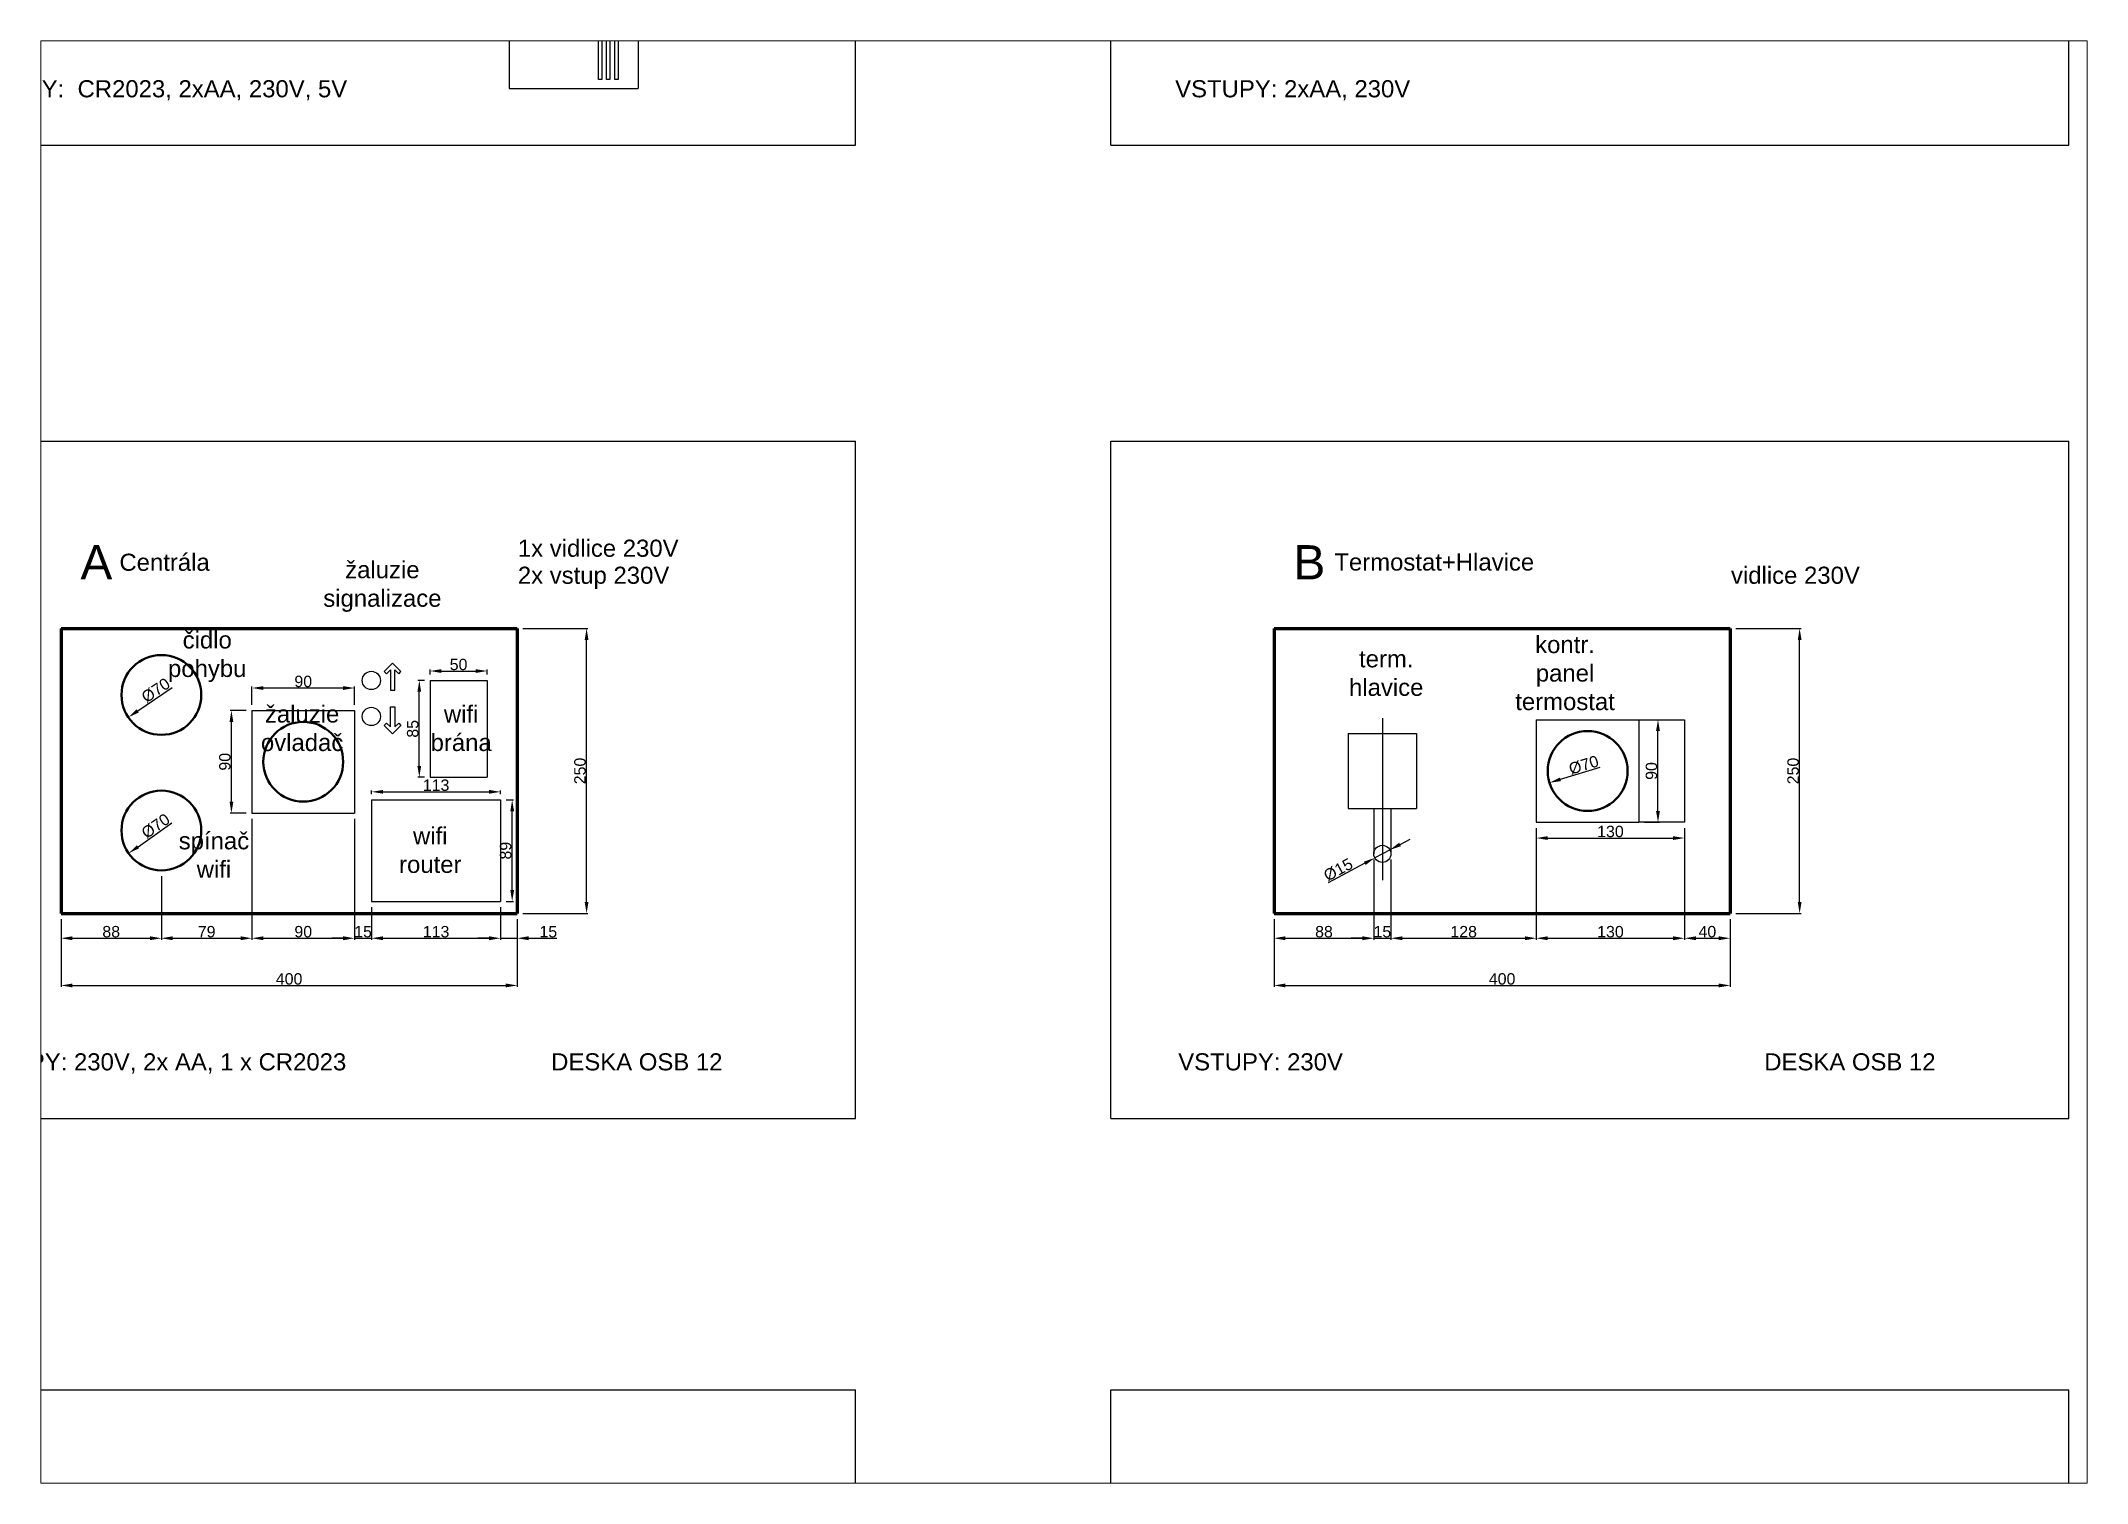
# Paper-space layout 'Rozvržení1' of a CAD drawing. Header units: millimetres. Extents: x -19 to 276, y -6 to 201.
# The model-space entities are those that its viewports show. They can reach past a viewport. Long polylines and large blocks are cut down to what shows.
import ezdxf

# ---------------------------------------------------------------- set-up
doc = ezdxf.new("R2010")
doc.units = ezdxf.units.MM
doc.linetypes.add('PHANTOMX2', pattern=[127, 63.5, -12.7, 12.7, -12.7, 12.7, -12.7])
for name, color, linetype in [('koty', 30, 'Continuous'), ('osa', 1, 'PHANTOMX2'), ('popis', 2, 'Continuous')]:
    doc.layers.add(name, color=color, linetype=linetype)
doc.layers.add('netisk', color=6, linetype='Continuous', plot=False)
for name, color, linetype, lineweight in [('osb deska', 36, 'Continuous', 100), ('otvory', 7, 'Continuous', 50), ('signalizace', 3, 'Continuous', 25)]:
    doc.layers.add(name, color=color, linetype=linetype, lineweight=lineweight)
doc.styles.get("Standard").update_dxf_attribs({"font": 'arial.ttf'})
doc.dimstyles.new('ISO-25', dxfattribs={"dimtxt": 10, "dimasz": 10, "dimexe": 1.25, "dimexo": 5, "dimtad": 1, "dimdec": 0, "dimtxsty": 'Standard', "dimcen": 2.5, "dimadec": 0, "dimazin": 0, "dimtfac": 1, "dimtmove": 0, "dimatfit": 3, "dimfxl": 0, "dimarcsym": 0})

# ---------------------------------------------------------------- blocks, each defined once
blk = doc.blocks.new('*D5')
at = {"layer": 'Defpoints', "color": 0}
for p in [(46762.9, 5049.9), (46823.8, 5049.9), (46762.9, 4799.9)]:
    blk.add_point(p, dxfattribs=at)
at = {"layer": 'koty', "color": 0, "lineweight": -2}
for p, q in [((46767.9, 5049.9), (46825.1, 5049.9)), ((46823.8, 4809.9), (46823.8, 5039.9)), ((46767.9, 4799.9), (46825.1, 4799.9))]:
    blk.add_line(p, q, dxfattribs=at)
at = {"layer": 'koty', "color": 0}
for points in [[(46825.5, 5039.9), (46822.2, 5039.9), (46823.8, 5049.9)], [(46822.2, 4809.9), (46825.5, 4809.9), (46823.8, 4799.9)]]:
    blk.add_solid(points, dxfattribs=at)
at = {"layer": 'koty', "color": 0, "insert": (46818.1, 4924.9), "char_height": 10, "attachment_point": 5, "rotation": 90}
blk.add_mtext('250', dxfattribs=at)
blk = doc.blocks.new('*D6')
at = {"layer": 'Defpoints', "color": 0}
for p in [(46362.9, 4799.9), (46762.9, 4799.9), (46762.9, 4736.8)]:
    blk.add_point(p, dxfattribs=at)
at = {"layer": 'koty', "color": 0, "lineweight": -2}
for p, q in [((46362.9, 4794.9), (46362.9, 4735.5)), ((46762.9, 4794.9), (46762.9, 4735.5)), ((46372.9, 4736.8), (46752.9, 4736.8))]:
    blk.add_line(p, q, dxfattribs=at)
at = {"layer": 'koty', "color": 0}
for points in [[(46372.9, 4738.5), (46372.9, 4735.1), (46362.9, 4736.8)], [(46752.9, 4735.1), (46752.9, 4738.5), (46762.9, 4736.8)]]:
    blk.add_solid(points, dxfattribs=at)
at = {"layer": 'koty', "color": 0, "insert": (46562.9, 4742.5), "char_height": 10, "attachment_point": 5}
blk.add_mtext('400', dxfattribs=at)
blk = doc.blocks.new('*D7')
at = {"layer": 'Defpoints', "color": 0}
for p in [(45699.2, 5049.9), (45760.1, 5049.9), (45699.2, 4799.9)]:
    blk.add_point(p, dxfattribs=at)
at = {"layer": 'koty', "color": 0, "lineweight": -2}
for p, q in [((45704.2, 5049.9), (45761.3, 5049.9)), ((45760.1, 4809.9), (45760.1, 5039.9)), ((45704.2, 4799.9), (45761.3, 4799.9))]:
    blk.add_line(p, q, dxfattribs=at)
at = {"layer": 'koty', "color": 0}
for points in [[(45761.7, 5039.9), (45758.4, 5039.9), (45760.1, 5049.9)], [(45758.4, 4809.9), (45761.7, 4809.9), (45760.1, 4799.9)]]:
    blk.add_solid(points, dxfattribs=at)
at = {"layer": 'koty', "color": 0, "insert": (45754.3, 4924.9), "char_height": 10, "attachment_point": 5, "rotation": 90}
blk.add_mtext('250', dxfattribs=at)
blk = doc.blocks.new('*D8')
at = {"layer": 'Defpoints', "color": 0}
for p in [(45299.2, 4799.9), (45699.2, 4799.9), (45699.2, 4736.8)]:
    blk.add_point(p, dxfattribs=at)
at = {"layer": 'koty', "color": 0, "lineweight": -2}
for p, q in [((45299.2, 4794.9), (45299.2, 4735.5)), ((45699.2, 4794.9), (45699.2, 4735.5)), ((45309.2, 4736.8), (45689.2, 4736.8))]:
    blk.add_line(p, q, dxfattribs=at)
at = {"layer": 'koty', "color": 0}
for points in [[(45309.2, 4738.5), (45309.2, 4735.1), (45299.2, 4736.8)], [(45689.2, 4735.1), (45689.2, 4738.5), (45699.2, 4736.8)]]:
    blk.add_solid(points, dxfattribs=at)
at = {"layer": 'koty', "color": 0, "insert": (45499.2, 4742.5), "char_height": 10, "attachment_point": 5}
blk.add_mtext('400', dxfattribs=at)
blk = doc.blocks.new('*D9')
at = {"layer": 'Defpoints', "color": 0}
for p in [(45416.1, 5011.2), (45358.2, 4972)]:
    blk.add_point(p, dxfattribs=at)
at = {"layer": 'koty', "color": 0, "lineweight": -2}
blk.add_line((45366.5, 4977.6), (45396.6, 4998), dxfattribs=at)
at = {"layer": 'koty', "color": 0}
blk.add_solid([(45365.5, 4979), (45367.4, 4976.2), (45358.2, 4972)], dxfattribs=at)
at = {"layer": 'koty', "color": 0, "insert": (45382.3, 4995.6), "char_height": 10, "attachment_point": 5, "rotation": 34.1399}
blk.add_mtext('%%c70', dxfattribs=at)
blk = doc.blocks.new('*D10')
at = {"layer": 'Defpoints', "color": 0}
for p in [(45415.9, 4892.8), (45358.5, 4852.7)]:
    blk.add_point(p, dxfattribs=at)
at = {"layer": 'koty', "color": 0, "lineweight": -2}
blk.add_line((45366.7, 4858.4), (45396.5, 4879.3), dxfattribs=at)
at = {"layer": 'koty', "color": 0}
blk.add_solid([(45365.7, 4859.8), (45367.6, 4857.1), (45358.5, 4852.7)], dxfattribs=at)
at = {"layer": 'koty', "color": 0, "insert": (45382.2, 4876.6), "char_height": 10, "attachment_point": 5, "rotation": 34.9421}
blk.add_mtext('%%c70', dxfattribs=at)
blk = doc.blocks.new('*D12')
at = {"layer": 'Defpoints', "color": 0}
for p in [(46671.4, 4935.1), (46604.5, 4914.6)]:
    blk.add_point(p, dxfattribs=at)
at = {"layer": 'koty', "color": 0, "lineweight": -2}
blk.add_line((46614, 4917.6), (46648.9, 4928.2), dxfattribs=at)
at = {"layer": 'koty', "color": 0}
blk.add_solid([(46613.6, 4919.2), (46614.5, 4916), (46604.5, 4914.6)], dxfattribs=at)
at = {"layer": 'koty', "color": 0, "insert": (46634.5, 4930.1), "char_height": 10, "attachment_point": 5, "rotation": 16.9992}
blk.add_mtext('%%c70', dxfattribs=at)
blk = doc.blocks.new('*D13')
at = {"layer": 'Defpoints', "color": 0}
for p in [(46451.3, 4848.7), (46464.6, 4855.8)]:
    blk.add_point(p, dxfattribs=at)
at = {"layer": 'koty', "color": 0, "lineweight": -2}
for p, q in [((46473.4, 4860.5), (46482.2, 4865.2)), ((46464.6, 4855.8), (46451.3, 4848.7)), ((46442.5, 4844), (46410.3, 4826.7))]:
    blk.add_line(p, q, dxfattribs=at)
at = {"layer": 'koty', "color": 0}
for points in [[(46443.3, 4842.5), (46441.7, 4845.4), (46451.3, 4848.7)], [(46472.6, 4862), (46474.2, 4859), (46464.6, 4855.8)]]:
    blk.add_solid(points, dxfattribs=at)
at = {"layer": 'koty', "color": 0, "insert": (46419.2, 4838.3), "char_height": 10, "attachment_point": 5, "rotation": 28.1973}
blk.add_mtext('%%c15', dxfattribs=at)
blk = doc.blocks.new('*D14')
at = {"layer": 'Defpoints', "color": 0}
for p in [(45556.6, 4997.7), (45466.6, 4978), (45556.6, 4978)]:
    blk.add_point(p, dxfattribs=at)
at = {"layer": 'koty', "color": 0, "lineweight": -2}
for p, q in [((45466.6, 4983), (45466.6, 4998.9)), ((45476.6, 4997.7), (45546.6, 4997.7)), ((45556.6, 4983), (45556.6, 4998.9))]:
    blk.add_line(p, q, dxfattribs=at)
at = {"layer": 'koty', "color": 0}
for points in [[(45476.6, 4999.3), (45476.6, 4996), (45466.6, 4997.7)], [(45546.6, 4996), (45546.6, 4999.3), (45556.6, 4997.7)]]:
    blk.add_solid(points, dxfattribs=at)
at = {"layer": 'koty', "color": 0, "insert": (45511.6, 5003.4), "char_height": 10, "attachment_point": 5}
blk.add_mtext('90', dxfattribs=at)
blk = doc.blocks.new('*D15')
at = {"layer": 'Defpoints', "color": 0}
for p in [(45448.6, 4978), (45466.6, 4978), (45466.6, 4888)]:
    blk.add_point(p, dxfattribs=at)
at = {"layer": 'koty', "color": 0, "lineweight": -2}
for p, q in [((45461.6, 4978), (45447.4, 4978)), ((45448.6, 4898), (45448.6, 4968)), ((45461.6, 4888), (45447.4, 4888))]:
    blk.add_line(p, q, dxfattribs=at)
at = {"layer": 'koty', "color": 0}
for points in [[(45450.3, 4968), (45447, 4968), (45448.6, 4978)], [(45447, 4898), (45450.3, 4898), (45448.6, 4888)]]:
    blk.add_solid(points, dxfattribs=at)
at = {"layer": 'koty', "color": 0, "insert": (45442.9, 4933), "char_height": 10, "attachment_point": 5, "rotation": 90}
blk.add_mtext('90', dxfattribs=at)
blk = doc.blocks.new('*D16')
at = {"layer": 'Defpoints', "color": 0}
for p in [(45672.8, 5012.6), (45622.8, 5004.4), (45672.8, 5004.4)]:
    blk.add_point(p, dxfattribs=at)
at = {"layer": 'koty', "color": 0, "lineweight": -2}
for p, q in [((45622.8, 5009.4), (45622.8, 5013.8)), ((45632.8, 5012.6), (45662.8, 5012.6)), ((45672.8, 5009.4), (45672.8, 5013.8))]:
    blk.add_line(p, q, dxfattribs=at)
at = {"layer": 'koty', "color": 0}
for points in [[(45632.8, 5014.2), (45632.8, 5010.9), (45622.8, 5012.6)], [(45662.8, 5010.9), (45662.8, 5014.2), (45672.8, 5012.6)]]:
    blk.add_solid(points, dxfattribs=at)
at = {"layer": 'koty', "color": 0, "insert": (45647.8, 5018.3), "char_height": 10, "attachment_point": 5}
blk.add_mtext('50', dxfattribs=at)
blk = doc.blocks.new('*D17')
at = {"layer": 'Defpoints', "color": 0}
for p in [(45613.4, 5004.4), (45622.8, 5004.4), (45622.8, 4919.4)]:
    blk.add_point(p, dxfattribs=at)
at = {"layer": 'koty', "color": 0, "lineweight": -2}
for p, q in [((45617.8, 5004.4), (45612.1, 5004.4)), ((45613.4, 4929.4), (45613.4, 4994.4)), ((45617.8, 4919.4), (45612.1, 4919.4))]:
    blk.add_line(p, q, dxfattribs=at)
at = {"layer": 'koty', "color": 0}
for points in [[(45615, 4994.4), (45611.7, 4994.4), (45613.4, 5004.4)], [(45611.7, 4929.4), (45615, 4929.4), (45613.4, 4919.4)]]:
    blk.add_solid(points, dxfattribs=at)
at = {"layer": 'koty', "color": 0, "insert": (45607.6, 4961.9), "char_height": 10, "attachment_point": 5, "rotation": 90}
blk.add_mtext('85', dxfattribs=at)
blk = doc.blocks.new('*D18')
at = {"layer": 'Defpoints', "color": 0}
for p in [(45684.6, 4899.5), (45694.8, 4899.5), (45684.6, 4810.5)]:
    blk.add_point(p, dxfattribs=at)
at = {"layer": 'koty', "color": 0, "lineweight": -2}
for p, q in [((45689.6, 4899.5), (45696.1, 4899.5)), ((45694.8, 4820.5), (45694.8, 4889.5)), ((45689.6, 4810.5), (45696.1, 4810.5))]:
    blk.add_line(p, q, dxfattribs=at)
at = {"layer": 'koty', "color": 0}
for points in [[(45696.5, 4889.5), (45693.2, 4889.5), (45694.8, 4899.5)], [(45693.2, 4820.5), (45696.5, 4820.5), (45694.8, 4810.5)]]:
    blk.add_solid(points, dxfattribs=at)
at = {"layer": 'koty', "color": 0, "insert": (45689.1, 4855), "char_height": 10, "attachment_point": 5, "rotation": 90}
blk.add_mtext('89', dxfattribs=at)
blk = doc.blocks.new('*D19')
at = {"layer": 'Defpoints', "color": 0}
for p in [(45571.6, 4899.5), (45684.6, 4906.6), (45684.6, 4899.5)]:
    blk.add_point(p, dxfattribs=at)
at = {"layer": 'koty', "color": 0, "lineweight": -2}
for p, q in [((45571.6, 4904.5), (45571.6, 4907.9)), ((45581.6, 4906.6), (45674.6, 4906.6)), ((45684.6, 4904.5), (45684.6, 4907.9))]:
    blk.add_line(p, q, dxfattribs=at)
at = {"layer": 'koty', "color": 0}
for points in [[(45581.6, 4908.3), (45581.6, 4905), (45571.6, 4906.6)], [(45674.6, 4905), (45674.6, 4908.3), (45684.6, 4906.6)]]:
    blk.add_solid(points, dxfattribs=at)
at = {"layer": 'koty', "color": 0, "insert": (45628.1, 4912.4), "char_height": 10, "attachment_point": 5}
blk.add_mtext('113', dxfattribs=at)
blk = doc.blocks.new('*D20')
at = {"layer": 'Defpoints', "color": 0}
for p in [(46592.9, 4879.9), (46722.9, 4879.9), (46722.9, 4866.1)]:
    blk.add_point(p, dxfattribs=at)
at = {"layer": 'koty', "color": 0, "lineweight": -2}
for p, q in [((46592.9, 4874.9), (46592.9, 4864.8)), ((46602.9, 4866.1), (46712.9, 4866.1)), ((46722.9, 4874.9), (46722.9, 4864.8))]:
    blk.add_line(p, q, dxfattribs=at)
at = {"layer": 'koty', "color": 0}
for points in [[(46602.9, 4867.7), (46602.9, 4864.4), (46592.9, 4866.1)], [(46712.9, 4864.4), (46712.9, 4867.7), (46722.9, 4866.1)]]:
    blk.add_solid(points, dxfattribs=at)
at = {"layer": 'koty', "color": 0, "insert": (46657.9, 4871.8), "char_height": 10, "attachment_point": 5}
blk.add_mtext('130', dxfattribs=at)
blk = doc.blocks.new('*D21')
at = {"layer": 'Defpoints', "color": 0}
for p in [(46682.9, 4969.9), (46699.6, 4969.9), (46682.9, 4879.9)]:
    blk.add_point(p, dxfattribs=at)
at = {"layer": 'koty', "color": 0, "lineweight": -2}
for p, q in [((46687.9, 4969.9), (46700.9, 4969.9)), ((46699.6, 4889.9), (46699.6, 4959.9)), ((46687.9, 4879.9), (46700.9, 4879.9))]:
    blk.add_line(p, q, dxfattribs=at)
at = {"layer": 'koty', "color": 0}
for points in [[(46701.3, 4959.9), (46697.9, 4959.9), (46699.6, 4969.9)], [(46697.9, 4889.9), (46701.3, 4889.9), (46699.6, 4879.9)]]:
    blk.add_solid(points, dxfattribs=at)
at = {"layer": 'koty', "color": 0, "insert": (46693.9, 4924.9), "char_height": 10, "attachment_point": 5, "rotation": 90}
blk.add_mtext('90', dxfattribs=at)
blk = doc.blocks.new('*D30')
at = {"layer": 'Defpoints', "color": 0}
for p in [(45387.2, 4837.7), (45299.2, 4799.9), (45387.2, 4778.2)]:
    blk.add_point(p, dxfattribs=at)
at = {"layer": 'koty', "color": 0, "lineweight": -2}
for p, q in [((45387.2, 4832.7), (45387.2, 4776.9)), ((45299.2, 4794.9), (45299.2, 4776.9)), ((45309.2, 4778.2), (45377.2, 4778.2))]:
    blk.add_line(p, q, dxfattribs=at)
at = {"layer": 'koty', "color": 0}
for points in [[(45309.2, 4779.9), (45309.2, 4776.5), (45299.2, 4778.2)], [(45377.2, 4776.5), (45377.2, 4779.9), (45387.2, 4778.2)]]:
    blk.add_solid(points, dxfattribs=at)
at = {"layer": 'koty', "color": 0, "insert": (45343.2, 4783.9), "char_height": 10, "attachment_point": 5}
blk.add_mtext('88', dxfattribs=at)
blk = doc.blocks.new('*D31')
at = {"layer": 'Defpoints', "color": 0}
for p in [(45466.6, 4888), (45387.2, 4837.7), (45466.6, 4778.2)]:
    blk.add_point(p, dxfattribs=at)
at = {"layer": 'koty', "color": 0, "lineweight": -2}
for p, q in [((45466.6, 4883), (45466.6, 4776.9)), ((45387.2, 4832.7), (45387.2, 4776.9)), ((45397.2, 4778.2), (45456.6, 4778.2))]:
    blk.add_line(p, q, dxfattribs=at)
at = {"layer": 'koty', "color": 0}
for points in [[(45397.2, 4779.9), (45397.2, 4776.5), (45387.2, 4778.2)], [(45456.6, 4776.5), (45456.6, 4779.9), (45466.6, 4778.2)]]:
    blk.add_solid(points, dxfattribs=at)
at = {"layer": 'koty', "color": 0, "insert": (45426.9, 4783.9), "char_height": 10, "attachment_point": 5}
blk.add_mtext('79', dxfattribs=at)
blk = doc.blocks.new('*D32')
at = {"layer": 'Defpoints', "color": 0}
for p in [(45684.6, 4810.5), (45699.2, 4799.9), (45699.2, 4778.2)]:
    blk.add_point(p, dxfattribs=at)
at = {"layer": 'koty', "color": 0, "lineweight": -2}
for p, q in [((45684.6, 4805.5), (45684.6, 4776.9)), ((45699.2, 4794.9), (45699.2, 4776.9)), ((45674.6, 4778.2), (45664.6, 4778.2)), ((45684.6, 4778.2), (45699.2, 4778.2)), ((45709.2, 4778.2), (45733.9, 4778.2))]:
    blk.add_line(p, q, dxfattribs=at)
at = {"layer": 'koty', "color": 0}
for points in [[(45674.6, 4776.5), (45674.6, 4779.9), (45684.6, 4778.2)], [(45709.2, 4779.9), (45709.2, 4776.5), (45699.2, 4778.2)]]:
    blk.add_solid(points, dxfattribs=at)
at = {"layer": 'koty', "color": 0, "insert": (45726.5, 4783.9), "char_height": 10, "attachment_point": 5}
blk.add_mtext('15', dxfattribs=at)
blk = doc.blocks.new('*D33')
at = {"layer": 'Defpoints', "color": 0}
for p in [(45571.6, 4810.5), (45684.6, 4810.5), (45684.6, 4778.2)]:
    blk.add_point(p, dxfattribs=at)
at = {"layer": 'koty', "color": 0, "lineweight": -2}
for p, q in [((45571.6, 4805.5), (45571.6, 4776.9)), ((45684.6, 4805.5), (45684.6, 4776.9)), ((45581.6, 4778.2), (45674.6, 4778.2))]:
    blk.add_line(p, q, dxfattribs=at)
at = {"layer": 'koty', "color": 0}
for points in [[(45581.6, 4779.9), (45581.6, 4776.5), (45571.6, 4778.2)], [(45674.6, 4776.5), (45674.6, 4779.9), (45684.6, 4778.2)]]:
    blk.add_solid(points, dxfattribs=at)
at = {"layer": 'koty', "color": 0, "insert": (45628.1, 4783.9), "char_height": 10, "attachment_point": 5}
blk.add_mtext('113', dxfattribs=at)
blk = doc.blocks.new('*D34')
at = {"layer": 'Defpoints', "color": 0}
for p in [(45556.6, 4888), (45571.6, 4810.5), (45571.6, 4778.2)]:
    blk.add_point(p, dxfattribs=at)
at = {"layer": 'koty', "color": 0, "lineweight": -2}
for p, q in [((45556.6, 4883), (45556.6, 4776.9)), ((45571.6, 4805.5), (45571.6, 4776.9)), ((45546.6, 4778.2), (45536.6, 4778.2)), ((45556.6, 4778.2), (45571.6, 4778.2)), ((45581.6, 4778.2), (45591.6, 4778.2))]:
    blk.add_line(p, q, dxfattribs=at)
at = {"layer": 'koty', "color": 0}
for points in [[(45546.6, 4776.5), (45546.6, 4779.9), (45556.6, 4778.2)], [(45581.6, 4779.9), (45581.6, 4776.5), (45571.6, 4778.2)]]:
    blk.add_solid(points, dxfattribs=at)
at = {"layer": 'koty', "color": 0, "insert": (45564.1, 4783.9), "char_height": 10, "attachment_point": 5}
blk.add_mtext('15', dxfattribs=at)
blk = doc.blocks.new('*D35')
at = {"layer": 'Defpoints', "color": 0}
for p in [(45466.6, 4888), (45556.6, 4888), (45556.6, 4778.2)]:
    blk.add_point(p, dxfattribs=at)
at = {"layer": 'koty', "color": 0, "lineweight": -2}
for p, q in [((45466.6, 4883), (45466.6, 4776.9)), ((45556.6, 4883), (45556.6, 4776.9)), ((45476.6, 4778.2), (45546.6, 4778.2))]:
    blk.add_line(p, q, dxfattribs=at)
at = {"layer": 'koty', "color": 0}
for points in [[(45476.6, 4779.9), (45476.6, 4776.5), (45466.6, 4778.2)], [(45546.6, 4776.5), (45546.6, 4779.9), (45556.6, 4778.2)]]:
    blk.add_solid(points, dxfattribs=at)
at = {"layer": 'koty', "color": 0, "insert": (45511.6, 4783.9), "char_height": 10, "attachment_point": 5}
blk.add_mtext('90', dxfattribs=at)
blk = doc.blocks.new('*D36')
at = {"layer": 'Defpoints', "color": 0}
for p in [(46450.4, 4852.2), (46362.9, 4799.9), (46450.4, 4778.2)]:
    blk.add_point(p, dxfattribs=at)
at = {"layer": 'koty', "color": 0, "lineweight": -2}
for p, q in [((46450.4, 4847.2), (46450.4, 4776.9)), ((46362.9, 4794.9), (46362.9, 4776.9)), ((46372.9, 4778.2), (46440.4, 4778.2))]:
    blk.add_line(p, q, dxfattribs=at)
at = {"layer": 'koty', "color": 0}
for points in [[(46372.9, 4779.9), (46372.9, 4776.5), (46362.9, 4778.2)], [(46440.4, 4776.5), (46440.4, 4779.9), (46450.4, 4778.2)]]:
    blk.add_solid(points, dxfattribs=at)
at = {"layer": 'koty', "color": 0, "insert": (46406.7, 4783.9), "char_height": 10, "attachment_point": 5}
blk.add_mtext('88', dxfattribs=at)
blk = doc.blocks.new('*D37')
at = {"layer": 'Defpoints', "color": 0}
for p in [(46450.4, 4852.2), (46465.4, 4852.2), (46465.4, 4778.2)]:
    blk.add_point(p, dxfattribs=at)
at = {"layer": 'koty', "color": 0, "lineweight": -2}
for p, q in [((46450.4, 4847.2), (46450.4, 4776.9)), ((46465.4, 4847.2), (46465.4, 4776.9)), ((46440.4, 4778.2), (46430.4, 4778.2)), ((46450.4, 4778.2), (46465.4, 4778.2)), ((46475.4, 4778.2), (46485.4, 4778.2))]:
    blk.add_line(p, q, dxfattribs=at)
at = {"layer": 'koty', "color": 0}
for points in [[(46440.4, 4776.5), (46440.4, 4779.9), (46450.4, 4778.2)], [(46475.4, 4779.9), (46475.4, 4776.5), (46465.4, 4778.2)]]:
    blk.add_solid(points, dxfattribs=at)
at = {"layer": 'koty', "color": 0, "insert": (46457.9, 4783.9), "char_height": 10, "attachment_point": 5}
blk.add_mtext('15', dxfattribs=at)
blk = doc.blocks.new('*D38')
at = {"layer": 'Defpoints', "color": 0}
for p in [(46592.9, 4879.9), (46465.4, 4852.2), (46592.9, 4778.2)]:
    blk.add_point(p, dxfattribs=at)
at = {"layer": 'koty', "color": 0, "lineweight": -2}
for p, q in [((46592.9, 4874.9), (46592.9, 4776.9)), ((46465.4, 4847.2), (46465.4, 4776.9)), ((46475.4, 4778.2), (46582.9, 4778.2))]:
    blk.add_line(p, q, dxfattribs=at)
at = {"layer": 'koty', "color": 0}
for points in [[(46475.4, 4779.9), (46475.4, 4776.5), (46465.4, 4778.2)], [(46582.9, 4776.5), (46582.9, 4779.9), (46592.9, 4778.2)]]:
    blk.add_solid(points, dxfattribs=at)
at = {"layer": 'koty', "color": 0, "insert": (46529.2, 4783.9), "char_height": 10, "attachment_point": 5}
blk.add_mtext('128', dxfattribs=at)
blk = doc.blocks.new('*D39')
at = {"layer": 'Defpoints', "color": 0}
for p in [(46592.9, 4879.9), (46722.9, 4879.9), (46722.9, 4778.2)]:
    blk.add_point(p, dxfattribs=at)
at = {"layer": 'koty', "color": 0, "lineweight": -2}
for p, q in [((46592.9, 4874.9), (46592.9, 4776.9)), ((46722.9, 4874.9), (46722.9, 4776.9)), ((46602.9, 4778.2), (46712.9, 4778.2))]:
    blk.add_line(p, q, dxfattribs=at)
at = {"layer": 'koty', "color": 0}
for points in [[(46602.9, 4779.9), (46602.9, 4776.5), (46592.9, 4778.2)], [(46712.9, 4776.5), (46712.9, 4779.9), (46722.9, 4778.2)]]:
    blk.add_solid(points, dxfattribs=at)
at = {"layer": 'koty', "color": 0, "insert": (46657.9, 4783.9), "char_height": 10, "attachment_point": 5}
blk.add_mtext('130', dxfattribs=at)
blk = doc.blocks.new('*D40')
at = {"layer": 'Defpoints', "color": 0}
for p in [(46722.9, 4879.9), (46762.9, 4799.9), (46762.9, 4778.2)]:
    blk.add_point(p, dxfattribs=at)
at = {"layer": 'koty', "color": 0, "lineweight": -2}
for p, q in [((46722.9, 4874.9), (46722.9, 4776.9)), ((46762.9, 4794.9), (46762.9, 4776.9)), ((46732.9, 4778.2), (46752.9, 4778.2))]:
    blk.add_line(p, q, dxfattribs=at)
at = {"layer": 'koty', "color": 0}
for points in [[(46732.9, 4779.9), (46732.9, 4776.5), (46722.9, 4778.2)], [(46752.9, 4776.5), (46752.9, 4779.9), (46762.9, 4778.2)]]:
    blk.add_solid(points, dxfattribs=at)
at = {"layer": 'koty', "color": 0, "insert": (46742.9, 4783.9), "char_height": 10, "attachment_point": 5}
blk.add_mtext('40', dxfattribs=at)

msp = doc.modelspace()

# ---------------------------------------------------------------- linework, layer by layer
for p, q in [((45692.2, 5612.5), (45692.2, 5523.5)), ((45805.2, 5612.5), (45805.2, 5523.5)), ((45692.2, 5523.5), (45805.2, 5523.5)), ((45622.8, 5004.4), (45622.8, 4919.4)), ((45622.8, 5004.4), (45672.8, 5004.4)), ((45672.8, 5004.4), (45672.8, 4919.4)), ((45466.6, 4978), (45466.6, 4888)), ((45466.6, 4978), (45556.6, 4978)), ((45556.6, 4978), (45556.6, 4888)), ((46427.9, 4957.7), (46427.9, 4892.1)), ((46427.9, 4957.7), (46487.9, 4957.7)), ((46487.9, 4957.7), (46487.9, 4892.1)), ((46592.9, 4969.9), (46592.9, 4879.9)), ((46592.9, 4969.9), (46682.9, 4969.9)), ((46682.9, 4969.9), (46682.9, 4879.9)), ((46682.9, 4969.9), (46722.9, 4969.9)), ((46722.9, 4969.9), (46722.9, 4879.9)), ((45622.8, 4919.4), (45672.8, 4919.4)), ((45571.6, 4899.5), (45571.6, 4810.5)), ((45571.6, 4899.5), (45684.6, 4899.5)), ((45684.6, 4899.5), (45684.6, 4810.5)), ((45466.6, 4888), (45556.6, 4888)), ((46427.9, 4892.1), (46487.9, 4892.1)), ((46450.4, 4892.1), (46450.4, 4852.2)), ((46465.4, 4892.1), (46465.4, 4852.2)), ((46592.9, 4879.9), (46682.9, 4879.9)), ((46722.9, 4879.9), (46682.9, 4879.9)), ((45571.6, 4810.5), (45684.6, 4810.5))]:
    msp.add_line(p, q)
for points in [[(45770.5, 5598.9), (45773.5, 5598.9), (45773.5, 5531.3), (45770.5, 5531.3)], [(45777.6, 5598.9), (45780.6, 5598.9), (45780.6, 5531.3), (45777.6, 5531.3)], [(45784.7, 5598.9), (45787.7, 5598.9), (45787.7, 5531.3), (45784.7, 5531.3)]]:
    msp.add_lwpolyline(points, close=True)
for centre, radius in [((45571.3, 5004.3), 8.04), ((45571.3, 4972.7), 8.04), ((46457.9, 4852.2), 7.5)]:
    msp.add_circle(centre, radius)
at = {"layer": 'netisk'}
for p, q in [((45996, 5473.7), (45996, 6067.7)), ((46219.8, 5473.7), (46219.8, 6067.7)), ((47059.8, 5473.7), (47059.8, 6067.7)), ((45156, 5473.7), (45996, 5473.7)), ((46219.8, 5473.7), (47059.8, 5473.7)), ((45156, 5214.2), (45576, 5214.2)), ((45576, 5214.2), (45996, 5214.2)), ((45996, 4620.2), (45996, 5214.2)), ((46219.8, 5214.2), (46639.8, 5214.2)), ((46219.8, 4620.2), (46219.8, 5214.2)), ((46639.8, 5214.2), (47059.8, 5214.2)), ((47059.8, 4620.2), (47059.8, 5214.2)), ((45156, 4620.2), (45576, 4620.2)), ((45576, 4620.2), (45996, 4620.2)), ((46219.8, 4620.2), (46639.8, 4620.2)), ((46639.8, 4620.2), (47059.8, 4620.2)), ((45156, 4382), (45576, 4382)), ((45576, 4382), (45996, 4382)), ((45996, 3788), (45996, 4382)), ((46219.8, 4382), (46639.8, 4382)), ((46219.8, 3788), (46219.8, 4382)), ((46639.8, 4382), (47059.8, 4382)), ((47059.8, 3788), (47059.8, 4382))]:
    msp.add_line(p, q, dxfattribs=at)
at = {"layer": 'osa'}
msp.add_line((46457.9, 4971.2), (46457.9, 4829.2), dxfattribs=at)
at = {"layer": 'osb deska'}
for p, q in [((45299.2, 5049.9), (45299.2, 4799.9)), ((45299.2, 5049.9), (45699.2, 5049.9)), ((45699.2, 5049.9), (45699.2, 4799.9)), ((46362.9, 5049.9), (46362.9, 4799.9)), ((46362.9, 5049.9), (46762.9, 5049.9)), ((46762.9, 5049.9), (46762.9, 4799.9)), ((45299.2, 4799.9), (45699.2, 4799.9)), ((46362.9, 4799.9), (46762.9, 4799.9))]:
    msp.add_line(p, q, dxfattribs=at)
at = {"layer": 'otvory'}
for centre in [(45387.2, 4991.6), (45511.6, 4933), (46637.9, 4924.9), (45387.2, 4872.7)]:
    msp.add_circle(centre, 35, dxfattribs=at)
at = {"layer": 'signalizace'}
for p, q in [((45590, 5019.4), (45582.7, 5012.1)), ((45582.7, 5012.1), (45584.6, 5010.2)), ((45588, 5013.5), (45584.6, 5010.2)), ((45588, 5013.5), (45588, 4995.7)), ((45590, 5019.4), (45597.3, 5012.1)), ((45592, 4995.7), (45592, 5013.5)), ((45592, 5013.5), (45595.4, 5010.2)), ((45595.4, 5010.2), (45597.3, 5012.1)), ((45588, 4995.7), (45592, 4995.7)), ((45588, 4963.5), (45588, 4981.3)), ((45588, 4981.3), (45592, 4981.3)), ((45592, 4981.3), (45592, 4963.5)), ((45582.7, 4964.9), (45584.6, 4966.8)), ((45590, 4957.6), (45582.7, 4964.9)), ((45588, 4963.5), (45584.6, 4966.8)), ((45590, 4957.6), (45597.3, 4964.9)), ((45592, 4963.5), (45595.4, 4966.8)), ((45595.4, 4966.8), (45597.3, 4964.9))]:
    msp.add_line(p, q, dxfattribs=at)

# ---------------------------------------------------------------- texts
at = {"layer": 'popis', "linetype": 'Continuous'}
for s, p in [('VSTUPY:  CR2023, 2xAA, 230V, 5V', (45212.4, 5515.8)), ('VSTUPY: 2xAA, 230V', (46276.2, 5515.8)), ('Centrála', (45350.4, 5100.5)), ('1x vidlice 230V', (45699.8, 5112.8)), ('Termostat+Hlavice', (46415.8, 5100.7)), ('2x vstup 230V', (45699.8, 5089.1)), ('vidlice 230V', (46763.6, 5089.1)), ('VSTUPY: 230V, 2x AA, 1 x CR2023', (45215.1, 4662.3)), ('DESKA OSB 12', (45729, 4662.3)), ('VSTUPY: 230V', (46278.9, 4662.3)), ('DESKA OSB 12', (46792.8, 4662.3))]:
    msp.add_text(s, height=15, dxfattribs=at).set_placement(p)
at = {"layer": 'popis', "attachment_point": 5}
for s, insert, char_height in [('A', (45330.2, 5108), 30), ('spínač \\Pwifi', (45433.3, 4851.2), 15)]:
    msp.add_mtext(s, dxfattribs=dict(at, insert=insert, char_height=char_height))
at = {"layer": 'popis', "width": 28.008, "attachment_point": 5}
for s, insert, char_height in [('B', (46393.9, 5108), 30), ('žaluzie signalizace', (45581, 5086.7), 15), ('čidlo pohybu', (45427.4, 5025.1), 15), ('kontr.\\Ppanel\\Ptermostat', (46618.1, 5010.7), 15), ('term.\\Phlavice', (46461.3, 5010.7), 15), ('žaluzie \\Povladač', (45510.6, 4962.3), 15), ('wifi brána', (45650.1, 4962.3), 15), ('wifi router', (45623, 4855.4), 15)]:
    msp.add_mtext(s, dxfattribs=dict(at, insert=insert, char_height=char_height))

# ---------------------------------------------------------------- dimensions: what is measured, and where the dimension line sits
at = {"layer": 'koty'}
for base, p1, p2, picture, middle in [((45760.1, 5049.9), (45699.2, 4799.9), (45699.2, 5049.9), '*D7', (45754.3, 4924.9)), ((46823.8, 5049.9), (46762.9, 4799.9), (46762.9, 5049.9), '*D5', (46818.1, 4924.9)), ((45613.4, 5004.4), (45622.8, 4919.4), (45622.8, 5004.4), '*D17', (45607.6, 4961.9)), ((45448.6, 4978), (45466.6, 4888), (45466.6, 4978), '*D15', (45442.9, 4933)), ((46699.6, 4969.9), (46682.9, 4879.9), (46682.9, 4969.9), '*D21', (46693.9, 4924.9)), ((45694.8, 4899.5), (45684.6, 4810.5), (45684.6, 4899.5), '*D18', (45689.1, 4855))]:
    dim = msp.add_linear_dim(base=base, p1=p1, p2=p2, angle=90, dimstyle='ISO-25', dxfattribs=at)
    dim.commit()
    dim.dimension.update_dxf_attribs({"geometry": picture, "text_midpoint": middle})
for base, p1, p2, picture, middle in [((45672.8, 5012.6), (45622.8, 5004.4), (45672.8, 5004.4), '*D16', (45647.8, 5018.3)), ((45556.6, 4997.7), (45466.6, 4978), (45556.6, 4978), '*D14', (45511.6, 5003.4)), ((45684.6, 4906.6), (45571.6, 4899.5), (45684.6, 4899.5), '*D19', (45628.1, 4912.4)), ((45466.6, 4778.2), (45387.2, 4837.7), (45466.6, 4888), '*D31', (45426.9, 4783.9)), ((45556.6, 4778.2), (45466.6, 4888), (45556.6, 4888), '*D35', (45511.6, 4783.9)), ((45571.6, 4778.2), (45556.6, 4888), (45571.6, 4810.5), '*D34', (45564.1, 4783.9)), ((46592.9487788, 4778.1926867), (46465.4487788, 4852.2470587), (46592.9487788, 4879.8710968), '*D38', (46529.1987788, 4783.9226867)), ((46722.9, 4866.1), (46592.9, 4879.9), (46722.9, 4879.9), '*D20', (46657.9, 4871.8)), ((46722.9, 4778.2), (46592.9, 4879.9), (46722.9, 4879.9), '*D39', (46657.9, 4783.9)), ((46762.9, 4778.2), (46722.9, 4879.9), (46762.9, 4799.9), '*D40', (46742.9, 4783.9)), ((46450.4487788, 4778.1926867), (46362.9487788, 4799.8710968), (46450.4487788, 4852.2470587), '*D36', (46406.6987788, 4783.9226867)), ((46465.4, 4778.2), (46450.4, 4852.2), (46465.4, 4852.2), '*D37', (46457.9, 4783.9)), ((45387.2, 4778.2), (45299.2, 4799.9), (45387.2, 4837.7), '*D30', (45343.2, 4783.9)), ((45684.6, 4778.2), (45571.6, 4810.5), (45684.6, 4810.5), '*D33', (45628.1, 4783.9)), ((45699.2, 4778.2), (45684.6, 4810.5), (45699.2, 4799.9), '*D32', (45726.5, 4783.9)), ((45699.2, 4736.8), (45299.2, 4799.9), (45699.2, 4799.9), '*D8', (45499.2, 4742.5)), ((46762.9, 4736.8), (46362.9, 4799.9), (46762.9, 4799.9), '*D6', (46562.9, 4742.5))]:
    dim = msp.add_linear_dim(base=base, p1=p1, p2=p2, dimstyle='ISO-25', dxfattribs=at)
    dim.commit()
    dim.dimension.update_dxf_attribs({"geometry": picture, "text_midpoint": middle})
for p1, p2, picture, middle in [((45416.1, 5011.2), (45358.2, 4972), '*D9', (45385.7, 4990.6)), ((46671.4, 4935.1), (46604.5, 4914.6), '*D12', (46636.2, 4924.3)), ((45415.9, 4892.8), (45358.5, 4852.7), '*D10', (45385.7, 4871.7)), ((46464.6, 4855.8), (46451.3, 4848.7), '*D13', (46422, 4833))]:
    dim = msp.add_diameter_dim_2p(p1=p1, p2=p2, dimstyle='ISO-25', override={"dimtxt": 10}, dxfattribs=at)
    dim.commit()
    dim.dimension.update_dxf_attribs({"geometry": picture, "text_midpoint": middle, "dimtype": 163})

psp = doc.layouts.new('Rozvržení1')

# ---------------------------------------------------------------- viewports
at = {"layer": '0'}
psp.add_viewport(center=(128.5, 97.5), size=(294.9, 207.9), view_center_point=(46178.72, 4932.79), view_height=1264.9556, dxfattribs=at)

doc.saveas('drawing.dxf')
